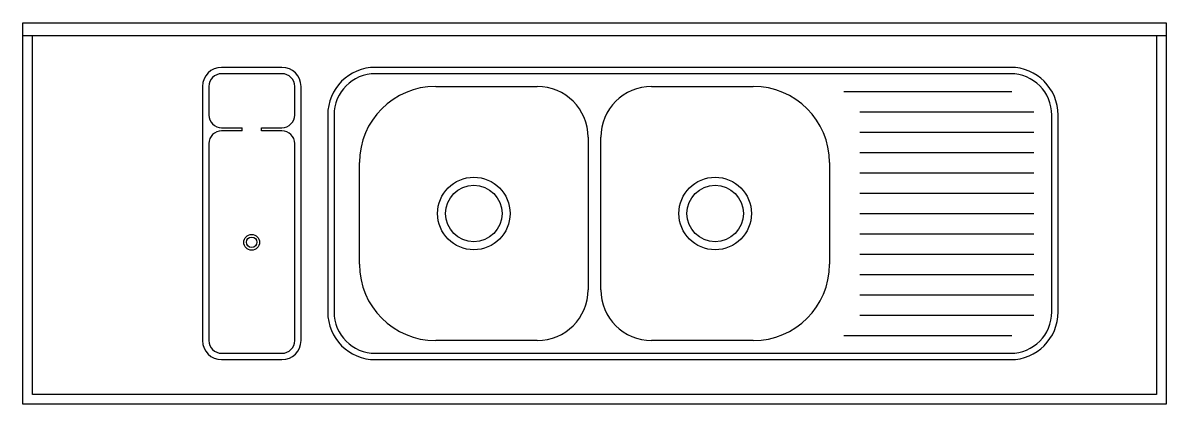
# Model space of a CAD drawing. Extents: x -893 to 907, y 604 to 1204.
import ezdxf

# ---------------------------------------------------------------- set-up
doc = ezdxf.new("R2010")
doc.units = 0
doc.header["$LTSCALE"] = 70
doc.layers.get('0').update_dxf_attribs({"linetype": 'CONTINUOUS'})

msp = doc.modelspace()

# ---------------------------------------------------------------- linework, layer by layer
at = {"color": 7}
for p, q in [((-892.8, 1203.7), (907.2, 1203.7)), ((-892.8, 603.7), (-892.8, 1203.7)), ((907.2, 1203.7), (907.2, 603.7)), ((-892.8, 1183.7), (907.2, 1183.7)), ((-877.8, 618.7), (-877.8, 1183.7)), ((892.2, 1183.7), (892.2, 618.7)), ((662.2, 1133.7), (-337.8, 1133.7)), ((662.2, 1123.7), (-337.8, 1123.7)), ((-242.8, 1103.7), (-82.8, 1103.7)), ((97.2, 1103.7), (257.2, 1103.7)), ((400, 1095.7), (664.2, 1095.7)), ((425.2, 1063.7), (699.2, 1063.7)), ((-412.8, 1058.7), (-412.8, 748.7)), ((-402.8, 1058.7), (-402.8, 748.7)), ((727.2, 748.7), (727.2, 1058.7)), ((737.2, 748.7), (737.2, 1058.7)), ((425.2, 1031.7), (699.2, 1031.7)), ((-2.8, 1023.7), (-2.8, 783.7)), ((17.2, 783.7), (17.2, 1023.7)), ((425.2, 999.7), (699.2, 999.7)), ((-362.8, 823.7), (-362.8, 983.7)), ((377.2, 983.7), (377.2, 823.7)), ((425.2, 967.7), (699.2, 967.7)), ((425.2, 935.7), (699.2, 935.7)), ((425.2, 903.7), (699.2, 903.7)), ((425.2, 871.7), (699.2, 871.7)), ((425.2, 839.7), (699.2, 839.7)), ((425.2, 807.7), (699.2, 807.7)), ((425.2, 775.7), (699.2, 775.7)), ((425.2, 743.7), (699.2, 743.7)), ((-82.8, 703.7), (-242.8, 703.7)), ((257.2, 703.7), (97.2, 703.7)), ((400, 711.7), (664.2, 711.7)), ((-337.8, 683.7), (662.2, 683.7)), ((-337.8, 673.7), (662.2, 673.7)), ((892.2, 618.7), (-877.8, 618.7)), ((907.2, 603.7), (-892.8, 603.7))]:
    msp.add_line(p, q, dxfattribs=at)
for p, q in [((-484.8, 1133.7), (-579.8, 1133.7)), ((-484.8, 1123.7), (-579.8, 1123.7)), ((-609.8, 1103.7), (-609.8, 703.7)), ((-599.8, 1103.7), (-599.8, 1058.7)), ((-464.8, 1058.7), (-464.8, 1103.7)), ((-454.8, 703.7), (-454.8, 1103.7)), ((-579.8, 1038.7), (-547.3, 1038.7)), ((-547.3, 1033.7), (-579.8, 1033.7)), ((-547.3, 1033.7), (-547.3, 1038.7)), ((-517.3, 1033.7), (-517.3, 1038.7)), ((-517.3, 1038.7), (-484.8, 1038.7)), ((-484.8, 1033.7), (-517.3, 1033.7)), ((-599.8, 1013.7), (-599.8, 703.7)), ((-464.8, 703.7), (-464.8, 1013.7)), ((-579.8, 683.7), (-484.8, 683.7)), ((-579.8, 673.7), (-484.8, 673.7))]:
    msp.add_line(p, q)
for centre, radius in [((-182.8, 903.7), 57.1), ((197.2, 903.7), 57.1), ((-182.8, 903.7), 44.5), ((197.2, 903.7), 44.5)]:
    msp.add_circle(centre, radius, dxfattribs=at)
for radius in [12.4, 8.25]:
    msp.add_circle((-532.5, 858.4), radius)
for centre, radius, start, end in [((-579.8, 1103.7), 30, 90, 180), ((-579.8, 1103.7), 20, 90, 180), ((-484.8, 1103.7), 30, 0, 90), ((-484.8, 1103.7), 20, 0, 90), ((-579.8, 1058.7), 20, 180, 270), ((-484.8, 1058.7), 20, 270, 0), ((-579.8, 1013.7), 20, 90, 180), ((-484.8, 1013.7), 20, 0, 90), ((-579.8, 703.7), 30, 180, 270), ((-579.8, 703.7), 20, 180, 270), ((-484.8, 703.7), 30, 270, 0), ((-484.8, 703.7), 20, 270, 0)]:
    msp.add_arc(centre, radius, start, end)
for centre, radius, start, end in [((-337.8, 1058.7), 75, 90, 180), ((-337.8, 1058.7), 65, 90, 180), ((662.2, 1058.7), 75, 0, 90), ((662.2, 1058.7), 65, 0, 90), ((-242.8, 983.7), 120, 90, 180), ((-82.8, 1023.7), 80, 0, 90), ((97.2, 1023.7), 80, 90, 180), ((257.2, 983.7), 120, 0, 90), ((-242.8, 823.7), 120, 180, 270), ((257.2, 823.7), 120, 270, 0), ((-82.8, 783.7), 80, 270, 0), ((97.2, 783.7), 80, 180, 270), ((-337.8, 748.7), 75, 180, 270), ((-337.8, 748.7), 65, 180, 270), ((662.2, 748.7), 75, 270, 0), ((662.2, 748.7), 65, 270, 0)]:
    msp.add_arc(centre, radius, start, end, dxfattribs=at)

doc.saveas('drawing.dxf')
